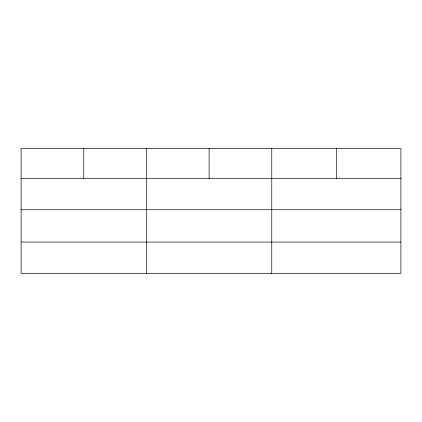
<?xml version="1.0" encoding="UTF-8"?>
<svg xmlns="http://www.w3.org/2000/svg" width="422" height="422" viewBox="0 0 422 422"><rect width="100%" height="100%" fill="white"/><g stroke="black" fill="none" stroke-linecap="round" stroke-linejoin="round"><path stroke-width="0.63" d="M400.9 209.729L400.9 148.555L21.1 148.555L21.1 273.445L400.9 273.445L400.9 209.729L21.1 209.729M21.1 178.348L400.9 178.348M21.1 242.064L400.9 242.064M336.334 148.555L336.334 178.348M271.768 148.555L271.768 273.445M209.101 148.555L209.101 178.348M146.434 148.555L146.434 273.445M83.767 148.555L83.767 178.348"/></g></svg>
